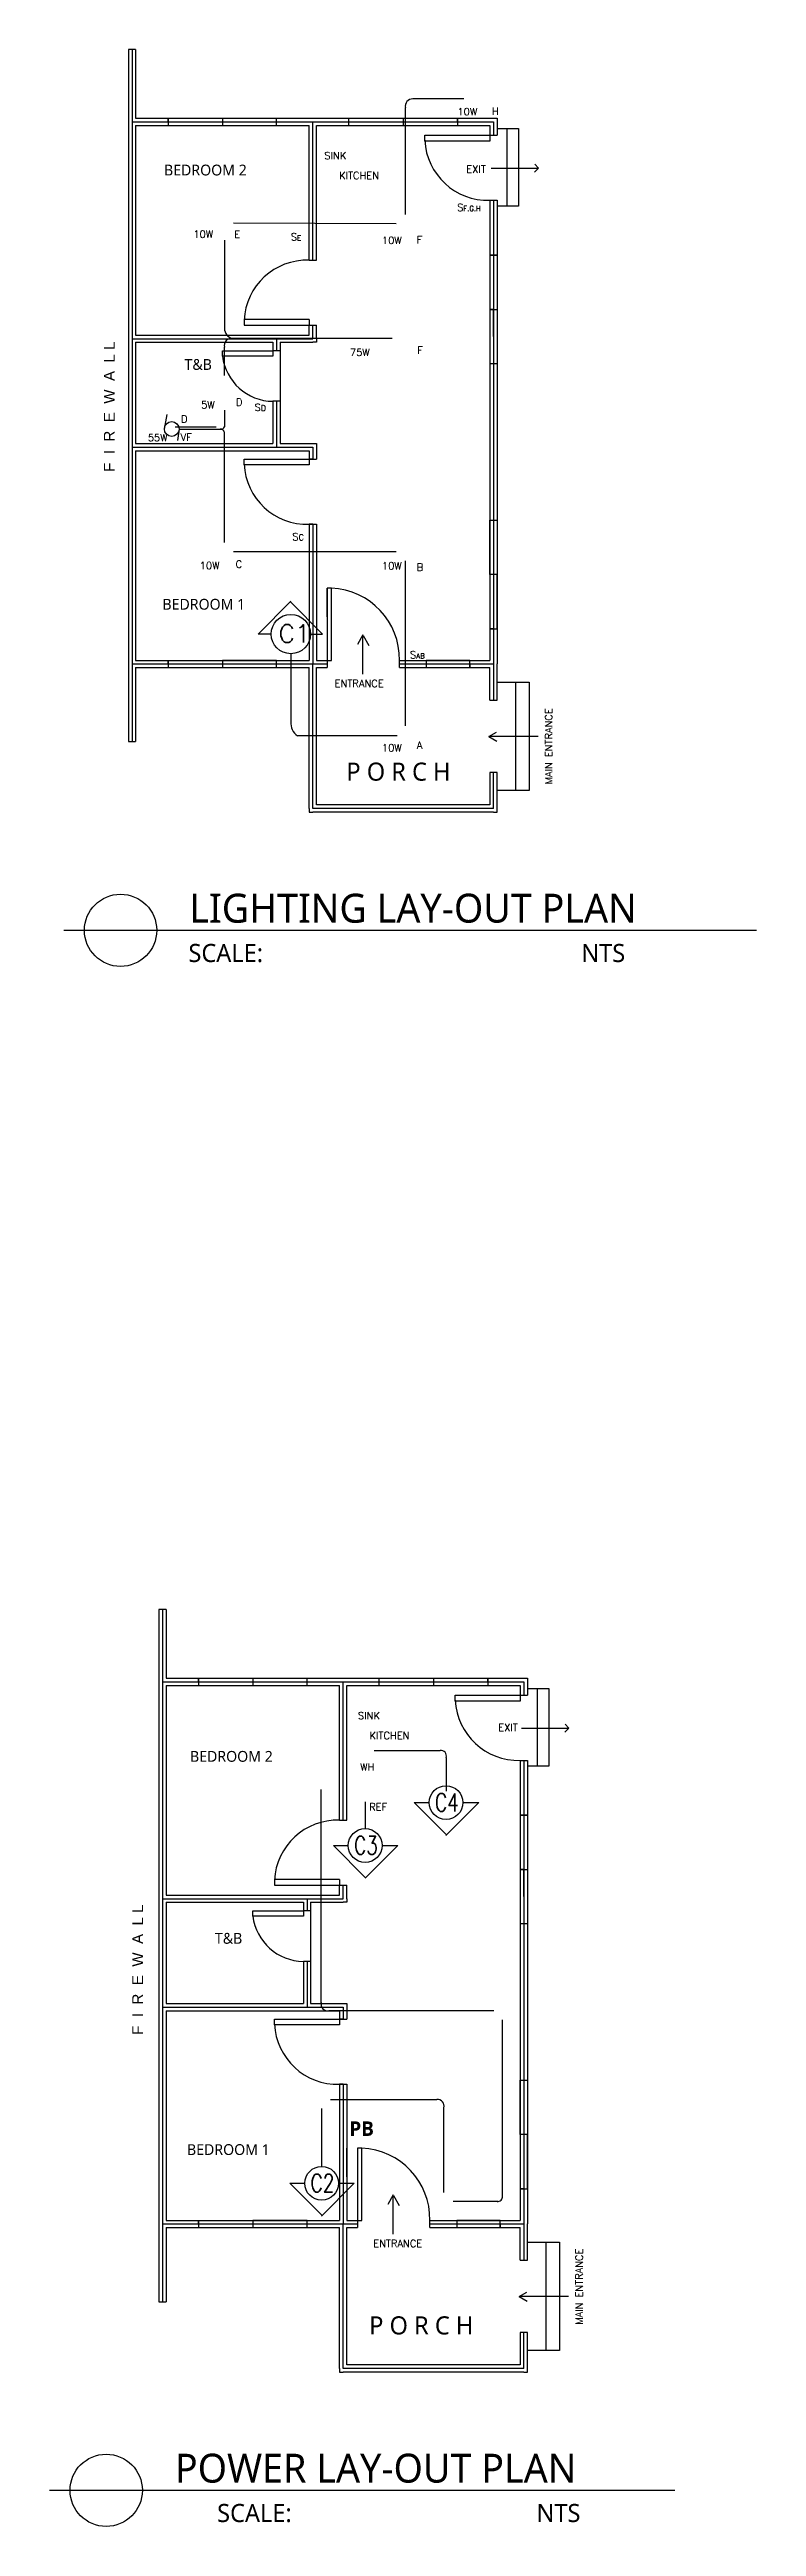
# Model space of a CAD drawing. Header units: millimetres. Extents: x 18078 to 182092, y 10648 to 75430.
# Drawn here: x 139165 to 148944, y 10648 to 44914 of the extents above; entities that cross this region are included whole.
import ezdxf

# ---------------------------------------------------------------- set-up
doc = ezdxf.new("R2010")
doc.units = ezdxf.units.MM
doc.layers.add('A-Roof-Slab', color=12, linetype='Continuous', lineweight=35)
doc.styles.add('Annotative', font='romans.shx')
doc.styles.add('Arch-Dim', font='romans.shx', dxfattribs={"width": 0.75})
doc.styles.add('RomanS', font='romans.shx')

msp = doc.modelspace()

# ---------------------------------------------------------------- linework, layer by layer
for p, q in [((140256.5, 44914.5), (140256.5, 35339.5)), ((140356.5, 44914.5), (140256.5, 44914.5)), ((140306.5, 44914.5), (140306.5, 35339.5)), ((140356.5, 44914.5), (140356.5, 43964.5)), ((140306.5, 43914.5), (145306.5, 43914.5)), ((140356.5, 43964.5), (145306.5, 43964.5)), ((140356.5, 43864.5), (140356.5, 40964.5)), ((140356.5, 43864.5), (142756.5, 43864.5)), ((142756.5, 42000.7), (142756.5, 43864.5)), ((142806.5, 42000.7), (142806.5, 43914.5)), ((142856.5, 43864.5), (145256.5, 43864.5)), ((142856.5, 42000.7), (142856.5, 43864.5)), ((145256.5, 43864.5), (145256.5, 43648.5)), ((145306.5, 43964.5), (145356.5, 43964.5)), ((145306.5, 43914.5), (145306.5, 43728.5)), ((145356.5, 43964.5), (145356.5, 43914.5)), ((145356.5, 43914.5), (145356.5, 43728.5)), ((145356.5, 43914.5), (145356.5, 43728.5)), ((145256.5, 42828.5), (145256.5, 36464.5)), ((145306.5, 42828.5), (145306.5, 36414.5)), ((145356.5, 42828.5), (145356.5, 36414.5)), ((145356.5, 42828.5), (145356.5, 36414.5)), ((140306.5, 40914.5), (142806.5, 40914.5)), ((140356.5, 40964.5), (142756.5, 40964.5)), ((140356.5, 40864.5), (140356.5, 39464.5)), ((140356.5, 40864.5), (142256.5, 40864.5)), ((142256.5, 40864.5), (142256.5, 40747.7)), ((142306.5, 40914.5), (142306.5, 40747.7)), ((142356.5, 40864.5), (142806.5, 40864.5)), ((142356.5, 40864.5), (142356.5, 40747.7)), ((142756.5, 40964.5), (142756.5, 41100.7)), ((142806.5, 40914.5), (142806.5, 41100.7)), ((142856.5, 40864.5), (142806.5, 40864.5)), ((142856.5, 40914.5), (142856.5, 41100.7)), ((142856.5, 40914.5), (142856.5, 40864.5)), ((142256.5, 40047.7), (142256.5, 39464.5)), ((142306.5, 40047.7), (142306.5, 39414.5)), ((142356.5, 40047.7), (142356.5, 39464.5)), ((140306.5, 39414.5), (142806.5, 39414.5)), ((140356.5, 39464.5), (142256.5, 39464.5)), ((142356.5, 39464.5), (142806.5, 39464.5)), ((142806.5, 39464.5), (142856.5, 39464.5)), ((142806.5, 39414.5), (142806.5, 39247.7)), ((142856.5, 39464.5), (142856.5, 39414.5)), ((142856.5, 39414.5), (142856.5, 39247.7)), ((140356.5, 39364.5), (140356.5, 36464.5)), ((140356.5, 39364.5), (142756.5, 39364.5)), ((142756.5, 39364.5), (142756.5, 39247.7)), ((142756.5, 38347.7), (142756.5, 36464.5)), ((142806.5, 38347.7), (142806.5, 36414.5)), ((142856.5, 38347.7), (142856.5, 36464.5)), ((140306.5, 36414.5), (143006.5, 36414.5)), ((140356.5, 36464.5), (142756.5, 36464.5)), ((140356.5, 36364.5), (140356.5, 35339.5)), ((140356.5, 36364.5), (142756.5, 36364.5)), ((142756.5, 34414.5), (142756.5, 36364.5)), ((142806.5, 34414.5), (142806.5, 36414.5)), ((142856.5, 36464.5), (143064.7, 36464.5)), ((142856.5, 36364.5), (143006.5, 36364.5)), ((142856.5, 34464.5), (142856.5, 36364.5)), ((144006.5, 36464.5), (145256.5, 36464.5)), ((144006.5, 36414.5), (145306.5, 36414.5)), ((144006.5, 36364.5), (145256.5, 36364.5)), ((140256.5, 35339.5), (140356.5, 35339.5)), ((142756.5, 34414.5), (142756.5, 34364.5)), ((142756.5, 34364.5), (142806.5, 34364.5)), ((145306.5, 34414.5), (142806.5, 34414.5)), ((145306.5, 34364.5), (142806.5, 34364.5)), ((145256.5, 34464.5), (142856.5, 34464.5)), ((145306.5, 34364.5), (145356.5, 34364.5)), ((145356.5, 34364.5), (145356.5, 34414.5)), ((139364.3, 32729.8), (148944.3, 32729.8)), ((140677.1, 23333), (140677.1, 13758)), ((140777.1, 23333), (140677.1, 23333)), ((140727.1, 23333), (140727.1, 13758)), ((140777.1, 23333), (140777.1, 22383)), ((140727.1, 22333), (145727.1, 22333)), ((140777.1, 22383), (145727.1, 22383)), ((140777.1, 22283), (140777.1, 19383)), ((140777.1, 22283), (143177.1, 22283)), ((143177.1, 20419.3), (143177.1, 22283)), ((143227.1, 20419.3), (143227.1, 22333)), ((143277.1, 22283), (145677.1, 22283)), ((143277.1, 20419.3), (143277.1, 22283)), ((145677.1, 22283), (145677.1, 22067)), ((145727.1, 22383), (145777.1, 22383)), ((145727.1, 22333), (145727.1, 22147)), ((145777.1, 22383), (145777.1, 22333)), ((145777.1, 22333), (145777.1, 22147)), ((145777.1, 22333), (145777.1, 22147)), ((145677.1, 21247), (145677.1, 14883)), ((145727.1, 21247), (145727.1, 14833)), ((145777.1, 21247), (145777.1, 14833)), ((145777.1, 21247), (145777.1, 14833)), ((140727.1, 19333), (143227.1, 19333)), ((140777.1, 19383), (143177.1, 19383)), ((140777.1, 19283), (140777.1, 17883)), ((140777.1, 19283), (142677.1, 19283)), ((142677.1, 19283), (142677.1, 19166.2)), ((142727.1, 19333), (142727.1, 19166.2)), ((142777.1, 19283), (143227.1, 19283)), ((142777.1, 19283), (142777.1, 19166.2)), ((143177.1, 19383), (143177.1, 19519.3)), ((143227.1, 19333), (143227.1, 19519.3)), ((143277.1, 19283), (143227.1, 19283)), ((143277.1, 19333), (143277.1, 19519.3)), ((143277.1, 19333), (143277.1, 19283)), ((142677.1, 18466.2), (142677.1, 17883)), ((142727.1, 18466.2), (142727.1, 17833)), ((142777.1, 18466.2), (142777.1, 17883)), ((140727.1, 17833), (143227.1, 17833)), ((140777.1, 17883), (142677.1, 17883)), ((142777.1, 17883), (143227.1, 17883)), ((143227.1, 17883), (143277.1, 17883)), ((143227.1, 17833), (143227.1, 17666.2)), ((143277.1, 17883), (143277.1, 17833)), ((143277.1, 17833), (143277.1, 17666.2)), ((140777.1, 17783), (140777.1, 14883)), ((140777.1, 17783), (143177.1, 17783)), ((143177.1, 17783), (143177.1, 17666.2)), ((143177.1, 16766.2), (143177.1, 14883)), ((143227.1, 16766.2), (143227.1, 14833)), ((143277.1, 16766.2), (143277.1, 14883)), ((140727.1, 14833), (143427.2, 14833)), ((140777.1, 14883), (143177.1, 14883)), ((140777.1, 14783), (140777.1, 13758)), ((140777.1, 14783), (143177.1, 14783)), ((143177.1, 12833), (143177.1, 14783)), ((143227.1, 12833), (143227.1, 14833)), ((143277.1, 14883), (143485.3, 14883)), ((143277.1, 14783), (143427.2, 14783)), ((143277.1, 12883), (143277.1, 14783)), ((144427.2, 14883), (145677.1, 14883)), ((144427.2, 14833), (145727.1, 14833)), ((144427.2, 14783), (145677.1, 14783)), ((140677.1, 13758), (140777.1, 13758)), ((143177.1, 12833), (143177.1, 12783)), ((143177.1, 12783), (143227.1, 12783)), ((145727.1, 12833), (143227.1, 12833)), ((145727.1, 12783), (143227.1, 12783)), ((145677.1, 12883), (143277.1, 12883)), ((145727.1, 12783), (145777.1, 12783)), ((145777.1, 12783), (145777.1, 12833)), ((139165.4, 11148.3), (147813.8, 11148.3))]:
    msp.add_line(p, q)
at = {"color": 0}
for p, q in [((144895.7, 44231.8), (144188.6, 44231.8)), ((140806.5, 43914.5), (140806.5, 43964.5)), ((140806.5, 43964.5), (140806.5, 43864.5)), ((141556.5, 43964.5), (141556.5, 43864.5)), ((142306.5, 43864.5), (142306.5, 43964.5)), ((143306.5, 43864.5), (143306.5, 43964.5)), ((144056.5, 43964.5), (144056.5, 43864.5)), ((144087.5, 42632.2), (144087.5, 44110.7)), ((144806.5, 43914.5), (144806.5, 43964.5)), ((144806.5, 43964.5), (144806.5, 43864.5)), ((144356.5, 43648.5), (144356.5, 43728.5)), ((144356.5, 43728.5), (145256.5, 43728.5)), ((145256.5, 43648.5), (144356.5, 43648.5)), ((145256.5, 43728.5), (145256.5, 43648.5)), ((145256.5, 43728.5), (145356.5, 43728.5)), ((145356.5, 43824.4), (145651.3, 43824.4)), ((145494.9, 42748.5), (145494.9, 43824.4)), ((145651.3, 43824.4), (145651.3, 42748.5)), ((145273, 43273.9), (145927.6, 43273.9)), ((145927.6, 43273.9), (145873.1, 43219.4)), ((145878.6, 43327.1), (145927.6, 43273.9)), ((141711.4, 42516.9), (143960.5, 42505.8)), ((145256.5, 42828.5), (145356.5, 42828.5)), ((145651.3, 42748.5), (145356.5, 42748.5)), ((141584.4, 42277.4), (141584.4, 41055.5)), ((142756.5, 42000.7), (142856.5, 42000.7)), ((145356.5, 42068.7), (145256.5, 42068.7)), ((145256.5, 42068.7), (145356.5, 42068.7)), ((142756.5, 41180.7), (141856.5, 41180.7)), ((141856.5, 41168.9), (141856.5, 41100.7)), ((142756.5, 41180.7), (142756.5, 41100.7)), ((145306.5, 41318.7), (145256.5, 41318.7)), ((145256.5, 41318.7), (145356.5, 41318.7)), ((145306.5, 40943.7), (145306.5, 41318.7)), ((145356.5, 41318.7), (145356.5, 40568.7)), ((141584.4, 40404.5), (141584.4, 40795.6)), ((143907.1, 40915.8), (141699.2, 40915.8)), ((141856.5, 41100.7), (142756.5, 41100.7)), ((141856.5, 41100.7), (142756.5, 41100.7)), ((142756.5, 41100.7), (142856.5, 41100.7)), ((141556.5, 40672.7), (141556.5, 40747.7)), ((141556.5, 40747.7), (142256.5, 40747.7)), ((142256.5, 40672.7), (141556.5, 40672.7)), ((142356.5, 40747.7), (142256.5, 40747.7)), ((142256.5, 40747.7), (142256.5, 40672.7)), ((142356.5, 40747.7), (142356.5, 40047.7)), ((145356.5, 40568.7), (145256.5, 40568.7)), ((140754.3, 39664.8), (140790.5, 39865.8)), ((141584.4, 39925.5), (141584.4, 39697.2)), ((142356.5, 40047.7), (142256.5, 40047.7)), ((140904.8, 39692.7), (141472, 39692.7)), ((140958.1, 39664.8), (140933.3, 39507)), ((140958.1, 39664.8), (141529.4, 39664.8)), ((141584.4, 38094.1), (141584.4, 39608)), ((141856.5, 39167.7), (141856.5, 39247.7)), ((141856.5, 39247.7), (142756.5, 39247.7)), ((142756.5, 39167.7), (141856.5, 39167.7)), ((142806.5, 39247.7), (142756.5, 39247.7)), ((142756.5, 39247.7), (142856.5, 39247.7)), ((142756.5, 39247.7), (142756.5, 39167.7)), ((145256.5, 37652.5), (145256.5, 38402.5)), ((145256.5, 38402.5), (145356.5, 38402.5)), ((142806.5, 38347.7), (142756.5, 38347.7)), ((142756.5, 38347.7), (142856.5, 38347.7)), ((143960.5, 37967.1), (141711.4, 37967.1)), ((144087.5, 35557.9), (144087.5, 37840.1)), ((143064.7, 37464.5), (143006.5, 37464.5)), ((143006.5, 37464.5), (143006.5, 36464.5)), ((143006.5, 37064.5), (143006.5, 37464.5)), ((143064.7, 36464.5), (143064.7, 37464.5)), ((145356.5, 37652.5), (145256.5, 37652.5)), ((145356.5, 36902.5), (145356.5, 37652.5)), ((142050.8, 36828.1), (142504.2, 37281.5)), ((142943.2, 36828.1), (142497, 37274.3)), ((142231.3, 36828.1), (142050.8, 36828.1)), ((142774.8, 36828.1), (142943.2, 36828.1)), ((143499.6, 36816.3), (143423.8, 36685)), ((143499.6, 36274.6), (143499.6, 36816.3)), ((143504.2, 36807.2), (143582.2, 36672)), ((145306.5, 36902.5), (145256.5, 36902.5)), ((145256.5, 36902.5), (145356.5, 36902.5)), ((140806.5, 36414.5), (140806.5, 36464.5)), ((140806.5, 36464.5), (140806.5, 36364.5)), ((140806.5, 36364.5), (142306.5, 36364.5)), ((142306.5, 36464.5), (141556.5, 36464.5)), ((141556.5, 36464.5), (141556.5, 36364.5)), ((142306.5, 36364.5), (142306.5, 36464.5)), ((142503, 36556.3), (142503, 35614.2)), ((143006.5, 36464.5), (143006.5, 36364.5)), ((144006.5, 36364.5), (144006.5, 36464.5)), ((144977.5, 36464.5), (144377.5, 36464.5)), ((144377.5, 36464.5), (144377.5, 36364.5)), ((144977.5, 36364.5), (144977.5, 36464.5)), ((144977.5, 36414.5), (144977.5, 36364.5)), ((145256.5, 35914.5), (145256.5, 36364.5)), ((145306.5, 36414.5), (145306.5, 35914.5)), ((145356.5, 35914.5), (145356.5, 36414.5)), ((145356.5, 36164.5), (145610.5, 36164.5)), ((145610.5, 36164.5), (145610.5, 34664.5)), ((145610.5, 36164.5), (145799.7, 36164.5)), ((145799.7, 36164.5), (145799.7, 34664.5)), ((145256.5, 35914.5), (145356.5, 35914.5)), ((143972.6, 35421.8), (142593.7, 35420.2)), ((145241.8, 35410.2), (145349.3, 35472.3)), ((145923.9, 35410.2), (145241.8, 35410.2)), ((145241.8, 35410.2), (145351.4, 35346.9)), ((145356.5, 34914.5), (145256.5, 34914.5)), ((145256.5, 34914.5), (145256.5, 34464.5)), ((145306.5, 34414.5), (145306.5, 34914.5)), ((145356.5, 34364.5), (145356.5, 34914.5)), ((145799.7, 34664.5), (145356.5, 34664.5)), ((145710.5, 34664.5), (145610.5, 34664.5)), ((141227.1, 22333), (141227.1, 22383)), ((141227.1, 22383), (141227.1, 22283)), ((141977.1, 22383), (141977.1, 22283)), ((142727.1, 22283), (142727.1, 22383)), ((143727.1, 22283), (143727.1, 22383)), ((144477.1, 22383), (144477.1, 22283)), ((145227.1, 22333), (145227.1, 22383)), ((145227.1, 22383), (145227.1, 22283)), ((144777.1, 22067), (144777.1, 22147)), ((144777.1, 22147), (145677.1, 22147)), ((145677.1, 22067), (144777.1, 22067)), ((145677.1, 22147), (145677.1, 22067)), ((145677.1, 22147), (145777.1, 22147)), ((145777.1, 22243), (146071.9, 22243)), ((145915.5, 21167), (145915.5, 22243)), ((146071.9, 22243), (146071.9, 21167)), ((145693.6, 21692.4), (146348.2, 21692.4)), ((146348.2, 21692.4), (146293.7, 21637.9)), ((146299.2, 21745.7), (146348.2, 21692.4)), ((143657.3, 21384.5), (144570.2, 21384.5)), ((144654, 21287.5), (144654, 20818.9)), ((145677.1, 21247), (145777.1, 21247)), ((146071.9, 21167), (145777.1, 21167)), ((142923.8, 17883), (142923.8, 20843.3)), ((143531.5, 20673.8), (143531.5, 20302.7)), ((144210.3, 20662.5), (144416.9, 20662.5)), ((144210.3, 20662.5), (144656.5, 20216.3)), ((145102.7, 20662.5), (144649.3, 20209)), ((144884, 20662.5), (145102.7, 20662.5)), ((143177.1, 20419.3), (143277.1, 20419.3)), ((145777.1, 20487.2), (145677.1, 20487.2)), ((145677.1, 20487.2), (145777.1, 20487.2)), ((143091.4, 20069.2), (143298, 20069.2)), ((143091.4, 20069.2), (143537.6, 19623)), ((143983.8, 20069.2), (143530.3, 19615.7)), ((143765, 20069.2), (143983.8, 20069.2)), ((143177.1, 19599.3), (142277.1, 19599.3)), ((142277.1, 19587.4), (142277.1, 19519.3)), ((143177.1, 19599.3), (143177.1, 19519.3)), ((145727.1, 19737.2), (145677.1, 19737.2)), ((145677.1, 19737.2), (145777.1, 19737.2)), ((145727.1, 19362.2), (145727.1, 19737.2)), ((145777.1, 19737.2), (145777.1, 18987.2)), ((142277.1, 19519.3), (143177.1, 19519.3)), ((142277.1, 19519.3), (143177.1, 19519.3)), ((143177.1, 19519.3), (143277.1, 19519.3)), ((141977.1, 19091.2), (141977.1, 19166.2)), ((141977.1, 19166.2), (142677.1, 19166.2)), ((142677.1, 19091.2), (141977.1, 19091.2)), ((142777.1, 19166.2), (142677.1, 19166.2)), ((142677.1, 19166.2), (142677.1, 19091.2)), ((142777.1, 19166.2), (142777.1, 18466.2)), ((145777.1, 18987.2), (145677.1, 18987.2)), ((142777.1, 18466.2), (142677.1, 18466.2)), ((142277.1, 17586.2), (142277.1, 17666.2)), ((142277.1, 17666.2), (143177.1, 17666.2)), ((143177.1, 17586.2), (142277.1, 17586.2)), ((145309.1, 17781.4), (143028.4, 17781.4)), ((143227.1, 17666.2), (143177.1, 17666.2)), ((143177.1, 17666.2), (143277.1, 17666.2)), ((143177.1, 17666.2), (143177.1, 17586.2)), ((145428.9, 17654.9), (145428.9, 15221.3)), ((145677.1, 16071), (145677.1, 16821)), ((145677.1, 16821), (145777.1, 16821)), ((143052.6, 16555.9), (144523.7, 16555.9)), ((143227.1, 16766.2), (143177.1, 16766.2)), ((143177.1, 16766.2), (143277.1, 16766.2)), ((142925.6, 16429.5), (142925.6, 15629.4)), ((144619.2, 15269.6), (144619.2, 16447.7)), ((143277.1, 15483.1), (143277.1, 15883)), ((143485.3, 15883), (143427.2, 15883)), ((143427.2, 15883), (143427.2, 14883)), ((143485.3, 14883), (143485.3, 15883)), ((145777.1, 16071), (145677.1, 16071)), ((145777.1, 15321), (145777.1, 16071)), ((142488.9, 15395.9), (142695.5, 15395.9)), ((142488.9, 15395.9), (142935.1, 14949.7)), ((143381.3, 15395.9), (142927.8, 14942.4)), ((143162.5, 15395.9), (143381.3, 15395.9)), ((143920.2, 15234.8), (143844.5, 15103.5)), ((143920.2, 14693.1), (143920.2, 15234.8)), ((143924.8, 15225.7), (144002.9, 15090.5)), ((145368.3, 15142.6), (144746.6, 15142.6)), ((145727.1, 15321), (145677.1, 15321)), ((145677.1, 15321), (145777.1, 15321)), ((141227.1, 14833), (141227.1, 14883)), ((141227.1, 14883), (141227.1, 14783)), ((141227.1, 14783), (142727.1, 14783)), ((142727.1, 14883), (141977.1, 14883)), ((141977.1, 14883), (141977.1, 14783)), ((142727.1, 14783), (142727.1, 14883)), ((143427.2, 14883), (143427.2, 14783)), ((144427.2, 14783), (144427.2, 14883)), ((145398.1, 14883), (144798.1, 14883)), ((144798.1, 14883), (144798.1, 14783)), ((145398.1, 14783), (145398.1, 14883)), ((145398.1, 14833), (145398.1, 14783)), ((145677.1, 14333), (145677.1, 14783)), ((145727.1, 14833), (145727.1, 14333)), ((145777.1, 14333), (145777.1, 14833)), ((145777.1, 14583), (146031.1, 14583)), ((146031.1, 14583), (146031.1, 13083)), ((146031.1, 14583), (146220.3, 14583)), ((146220.3, 14583), (146220.3, 13083)), ((145677.1, 14333), (145777.1, 14333)), ((145662.4, 13828.7), (145769.9, 13890.8)), ((146344.5, 13828.7), (145662.4, 13828.7)), ((145662.4, 13828.7), (145772, 13765.4)), ((145777.1, 13333), (145677.1, 13333)), ((145677.1, 13333), (145677.1, 12883)), ((145727.1, 12833), (145727.1, 13333)), ((145777.1, 12783), (145777.1, 13333)), ((146220.3, 13083), (145777.1, 13083)), ((146131.1, 13083), (146031.1, 13083))]:
    msp.add_line(p, q, dxfattribs=at)
for centre, radius in [((140856.2, 39664.8), 101.9), ((142503, 36828.1), 271.7), ((144650.5, 20662.5), 233.5), ((143531.5, 20069.2), 233.5), ((142929, 15395.9), 233.5)]:
    msp.add_circle(centre, radius, dxfattribs=at)
for centre in [(140148.1, 32729.8), (139949.3, 11148.3)]:
    msp.add_circle(centre, 500)
for centre, radius, start, end in [((144188.6, 44129.1), 102.7, 90, 190.33644), ((145228.4, 43701), 872.9, 182.66651, 271.84037), ((142728.4, 41128.3), 872.9, 88.15963, 177.33349), ((141680.1, 40819.2), 98.5, 78.81509, 193.84351), ((141726.8, 41055.5), 142.3, 180, 258.81509), ((142264.6, 40761.3), 713.6, 187.1288, 269.35053), ((141527.3, 39607.6), 57.2, 356.13326, 92.09778), ((141541.1, 39707.8), 44.6, 254.83083, 346.18059), ((142728.4, 39220.1), 872.9, 182.66651, 271.84037), ((143018.9, 36477.8), 987.8, 359.22805, 87.33978), ((145649.1, 22119.5), 872.9, 182.66651, 271.84037), ((144577.9, 21306.5), 78.4, 346.01995, 95.65636), ((143149.1, 19546.8), 872.9, 88.15963, 177.33349), ((142685.2, 19179.8), 713.6, 187.1288, 269.35053), ((143014.4, 17873.5), 93.2, 166.49975, 278.64744), ((143149.1, 17638.7), 872.9, 182.66651, 271.84037), ((144531.6, 16465.4), 90.8, 344.6448, 94.96191), ((143439.5, 14896.3), 987.8, 359.22805, 87.33978), ((145362.8, 15209.6), 67.2, 265.2826, 10.05789)]:
    msp.add_arc(centre, radius, start, end, dxfattribs=at)
msp.add_arc((142723.7, 35599.1), 221.1, 176.08432, 233.99466)

# ---------------------------------------------------------------- texts
at = {"color": 0, "attachment_point": 1}
for s, insert, char_height, width, style in [('10W', (144808.8, 44104.9), 100, 1702.907, 'Annotative'), ('H', (145284.2, 44111), 100, 1702.907, 'Annotative'), ('SINK', (142967.4, 43496.3), 100, 1702.907, 'RomanS'), ('KITCHEN', (143170.9, 43221.2), 100, 1702.907, 'RomanS'), ('EXIT', (144930.6, 43309.8), 100, 1702.907, 'RomanS'), ('S{\\H0.7x;F.G.H} ', (144803.2, 42780.6), 100, 1702.907, 'RomanS'), ('10W', (141155.2, 42410.6), 100, 1702.907, 'RomanS'), ('E', (141719, 42407.9), 100, 1702.907, 'RomanS'), ('S{\\H0.7x;E }', (142503.3, 42372.5), 100, 1702.907, 'RomanS'), ('10W', (143763, 42325.7), 100, 1702.907, 'RomanS'), ('F', (144244.9, 42332.4), 100, 1702.907, 'RomanS'), ('F ', (144252.7, 40804.1), 100, 1702.907, 'Annotative'), ('75W', (143321.3, 40775.2), 100, 1702.907, 'Annotative'), ('D', (140985, 39852.7), 100, 1702.907, 'RomanS'), ('5W', (141261.9, 40049.4), 100, 1702.907, 'RomanS'), ('D ', (141745.2, 40085.8), 100, 1702.907, 'RomanS'), ('S{\\H0.8x;D}', (142002.4, 40014.1), 100, 1702.907, 'RomanS'), ('55W', (140524.5, 39595.5), 100, 1702.907, 'RomanS'), ('VF', (140979.5, 39600.7), 100, 1702.907, 'RomanS'), ('S{\\H0.83x;C} ', (142524.5, 38224.4), 100, 1702.907, 'RomanS'), ('10W', (141243.7, 37825.5), 100, 1702.907, 'RomanS'), ('C', (141740.1, 37844.5), 100, 1702.907, 'RomanS'), ('10W', (143763, 37822.4), 100, 1702.907, 'RomanS'), ('B', (144244.9, 37802.3), 100, 1702.907, 'RomanS'), ('C1', (142334.2, 36960), 250, 303.425, 'Annotative'), ('S{\\H0.7x;AB }', (144152.4, 36590.7), 100, 1702.907, 'Annotative'), ('ENTRANCE', (143110.4, 36194.4), 100, 1702.907, 'RomanS'), ('10W', (143763, 35305.1), 100, 1702.907, 'Annotative'), ('A', (144244.9, 35339.7), 100, 1702.907, 'Annotative'), ('SINK', (143432.4, 21914.8), 100, 307.787, 'RomanS'), ('KITCHEN', (143591.5, 21639.7), 100, 1702.907, 'RomanS'), ('EXIT', (145371.9, 21752.3), 100, 1702.907, 'RomanS'), ('WH', (143462.5, 21204.2), 100, 1702.907, 'Annotative'), ('REF', (143587.6, 20653.4), 100, 1702.907, 'Annotative'), ('ENTRANCE', (143643.8, 14612.9), 100, 1702.907, 'RomanS')]:
    msp.add_mtext(s, dxfattribs=dict(at, insert=insert, char_height=char_height, width=width, style=style))
at = {"attachment_point": 1, "style": 'Annotative'}
for s, insert, char_height, width in [('{\\fSegoe UI Black|b0|i0|c0|p34;BEDROOM 2}', (140749, 43322.2), 150, 1390.131), ('{\\fSegoe UI Black|b0|i0|c0|p34;T&B}', (141032.7, 40632.7, 300), 150, 1390.131), ('{\\fSegoe UI Black|b0|i0|c0|p34;BEDROOM 1}', (140727.1, 37315.2), 150, 1577), ('{\\fSegoe UI Black|b0|i0|c0|p34;P O R C H}', (143272.2, 35049.9), 250, 1854), ('{\\fSegoe UI Black|b0|i0|c0|p34;LIGHTING LAY-OUT PLAN}', (141098.1, 33235.9, 300), 400, 8520.966), ('{\\fSegoe UI Emoji|b0|i0|c0|p34;SCALE:                                                    NTS}', (141087.3, 32541, 300), 250, 7525.858), ('{\\fSegoe UI Black|b0|i0|c0|p34;BEDROOM 2}', (141108.6, 21376.8), 150, 1390.131), ('{\\fSegoe UI Black|b0|i0|c0|p34;T&B}', (141453.3, 18859.4, 300), 150, 1390.131), ('{\\fSegoe UI Black|b0|i0|c0|p34;BEDROOM 1}', (141066.8, 15937), 150, 1577), ('{\\fSegoe UI Black|b0|i0|c0|p34;P O R C H}', (143587.4, 13554.9), 250, 1854), ('{\\fSegoe UI Black|b0|i0|c0|p34;POWER LAY-OUT PLAN}', (140899.2, 11654.5, 300), 400, 7201.709), ('{\\fSegoe UI Emoji|b0|i0|c0|p34;SCALE:                                        NTS}', (141483.9, 10959.5, 300), 250, 6212.367)]:
    msp.add_mtext(s, dxfattribs=dict(at, insert=insert, char_height=char_height, width=width))
at = {"color": 0, "char_height": 100, "width": 1702.907, "attachment_point": 1, "rotation": 90, "style": 'RomanS'}
for insert in [(146020.4, 34747.2), (146441, 13437.8)]:
    msp.add_mtext('MAIN ENTRANCE ', dxfattribs=dict(at, insert=insert))
at = {"color": 0, "char_height": 250, "attachment_point": 1, "style": 'Arch-Dim'}
for s, insert in [('C4', (144497.6, 20789.4)), ('C3', (143378.7, 20196.1)), ('C2', (142776.2, 15522.9))]:
    msp.add_mtext_dynamic_manual_height_columns(s, width=303.425, gutter_width=1250, heights=[0], dxfattribs=dict(at, insert=insert))
at = {"color": 0, "ltscale": 5, "insert": (143313.5, 16251.7), "char_height": 200, "width": 1702.907, "attachment_point": 1, "style": 'Annotative'}
msp.add_mtext('{\\fSegoe UI Semibold|b0|i0|c0|p34;PB}', dxfattribs=at)
at = {"layer": 'A-Roof-Slab', "color": 7, "lineweight": -2, "char_height": 150, "attachment_point": 1, "rotation": 90, "style": 'RomanS'}
for insert in [(139917.2, 39071.5), (140309.9, 17449.4)]:
    msp.add_mtext_dynamic_manual_height_columns('{\\fSwis721 Blk BT|b0|i0|c0|p34;\\C9;\\c13289671;F  I  R  E  W  A  L L}', width=2187.825, gutter_width=1250, heights=[198.3], dxfattribs=dict(at, insert=insert))

doc.saveas('drawing.dxf')
